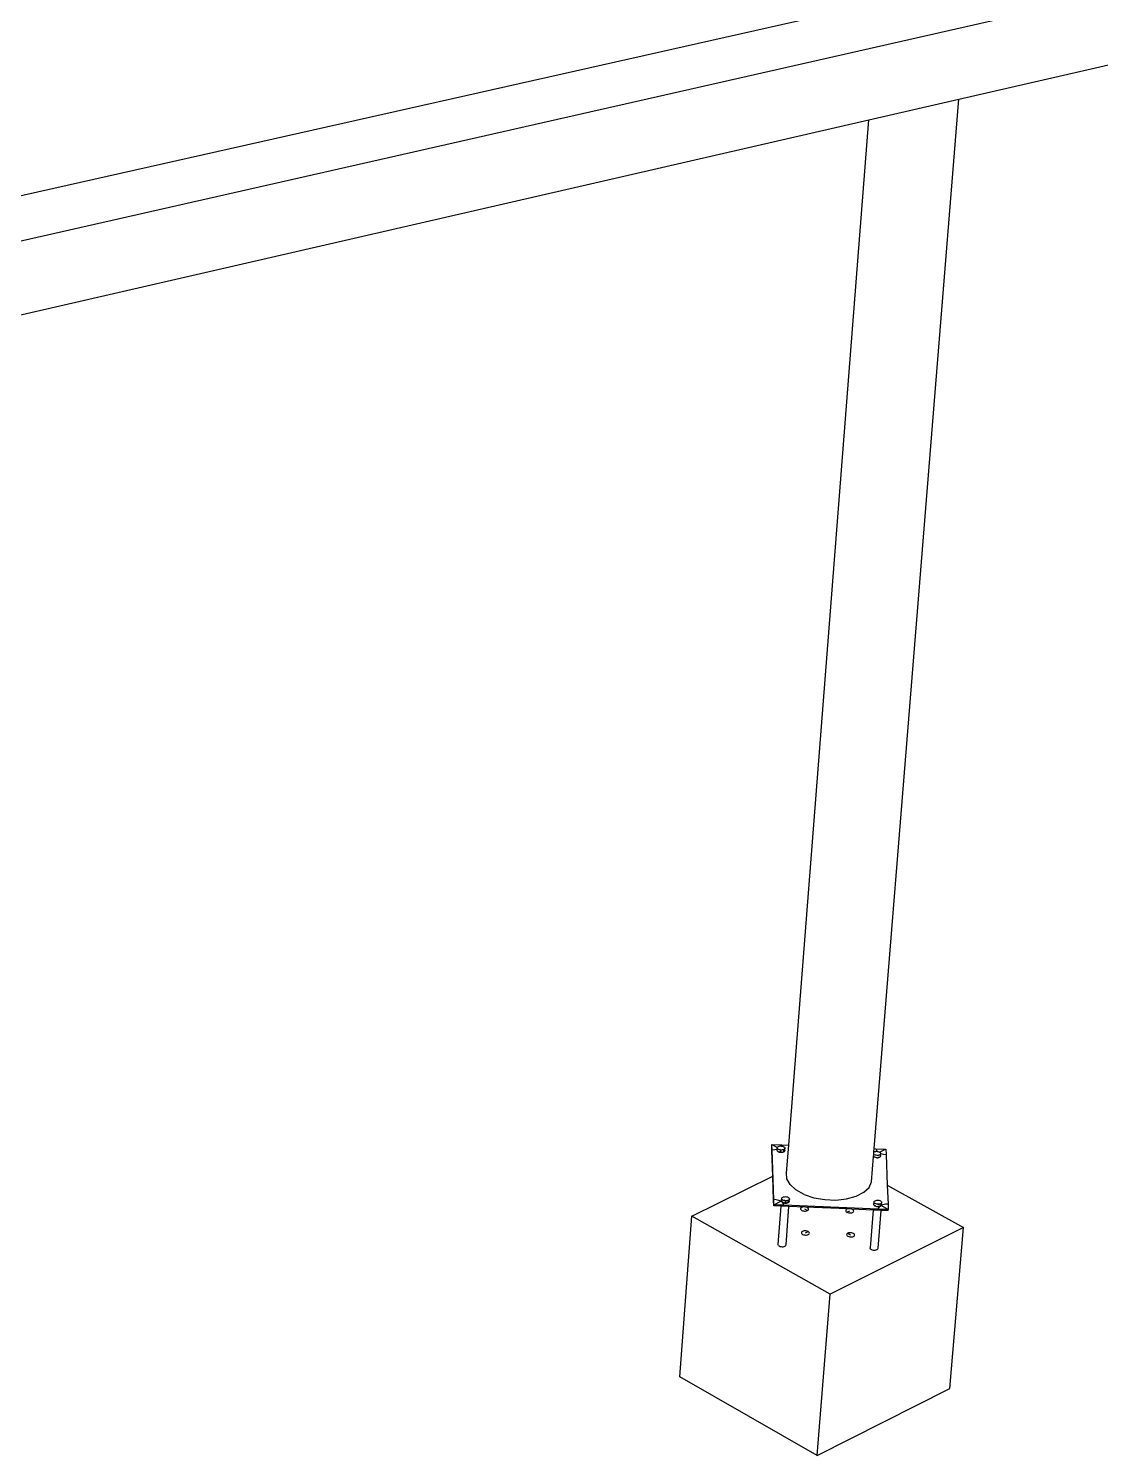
# Model space of a CAD drawing. Header units: inches. Extents: x -1925 to 2772, y -1726 to 1726.
# Drawn here: x 464.7 to 713.2, y 146.1 to 477.1 of the extents above; entities that cross this region are included whole.
import ezdxf

# ---------------------------------------------------------------- set-up
doc = ezdxf.new("R2010")
doc.units = ezdxf.units.IN
doc.header["$MEASUREMENT"] = 0

msp = doc.modelspace()

# ---------------------------------------------------------------- linework, layer by layer
for p, q in [((1583.07, 682.02), (-154.81, 287.55)), ((661.62, 482.98), (332.37, 408.82)), ((680.36, 460.67), (726.03, 471.17)), ((659.51, 455.88), (680.36, 460.67)), ((660.76, 217.26), (680.36, 460.67)), ((415.52, 399.79), (659.51, 455.88)), ((640.94, 218.08), (659.51, 455.88)), ((637.02, 217.99), (637.04, 218.24)), ((637.06, 216.76), (637.02, 217.99)), ((637.08, 217.01), (637.04, 218.24)), ((637.04, 218.24), (639.36, 218.15)), ((637.04, 218.24), (638.3, 217.54)), ((637.06, 216.76), (637.08, 217.01)), ((637.25, 210.9), (637.06, 216.76)), ((637.08, 217.01), (637.68, 217.03)), ((637.45, 205.48), (637.08, 217.01)), ((637.68, 217.03), (638.24, 217.13)), ((638.24, 217.05), (638.21, 216.93)), ((638.24, 217.04), (638.21, 216.91)), ((638.21, 216.91), (638.25, 216.78)), ((638.32, 217.17), (638.24, 217.05)), ((638.24, 217.13), (638.26, 217.14)), ((638.24, 216.93), (638.27, 217.05)), ((638.24, 216.93), (638.25, 217.05)), ((638.25, 217.05), (638.24, 217.04)), ((638.27, 216.8), (638.24, 216.93)), ((638.33, 217.15), (638.25, 217.05)), ((638.25, 217.05), (638.26, 217.14)), ((638.25, 216.78), (638.34, 216.66)), ((638.26, 217.14), (638.28, 217.45)), ((638.26, 217.14), (638.37, 217.18)), ((638.27, 217.05), (638.35, 217.16)), ((638.37, 216.69), (638.27, 216.8)), ((638.28, 217.45), (638.31, 217.57)), ((638.32, 217.33), (638.28, 217.45)), ((638.31, 217.57), (638.39, 217.68)), ((638.41, 217.21), (638.32, 217.33)), ((638.4, 217.22), (638.32, 217.17)), ((638.37, 217.18), (638.33, 217.15)), ((638.34, 216.66), (638.49, 216.56)), ((638.35, 217.16), (638.41, 217.19)), ((638.41, 217.21), (638.37, 217.18)), ((638.37, 217.18), (638.41, 217.19)), ((638.37, 216.69), (638.51, 216.58)), ((638.39, 217.68), (638.53, 217.77)), ((638.55, 217.1), (638.41, 217.21)), ((638.49, 216.56), (638.69, 216.47)), ((638.51, 216.58), (638.7, 216.5)), ((638.53, 217.77), (638.71, 217.84)), ((638.74, 217.02), (638.55, 217.1)), ((638.69, 216.47), (638.91, 216.41)), ((638.92, 216.44), (638.7, 216.5)), ((638.71, 217.84), (638.93, 217.88)), ((638.96, 216.97), (638.74, 217.02)), ((638.91, 216.41), (639.15, 216.39)), ((639.15, 216.42), (638.92, 216.44)), ((638.93, 217.88), (639.16, 217.88)), ((639.19, 216.94), (638.96, 216.97)), ((639.19, 216.92), (639.13, 216.89)), ((639.15, 216.42), (639.13, 216.87)), ((639.13, 216.87), (639.18, 216.87)), ((639.15, 216.42), (639.38, 216.42)), ((639.15, 216.39), (639.15, 216.42)), ((639.15, 216.4), (639.39, 216.41)), ((639.16, 217.88), (639.3, 217.87)), ((639.42, 216.95), (639.19, 216.94)), ((639.3, 217.87), (639.36, 218.15)), ((639.3, 217.87), (639.39, 217.86)), ((639.36, 218.15), (640.94, 218.08)), ((639.38, 216.42), (639.59, 216.46)), ((639.39, 217.86), (639.61, 217.8)), ((639.39, 216.41), (639.61, 216.45)), ((639.63, 216.98), (639.42, 216.95)), ((639.78, 216.53), (639.59, 216.46)), ((639.61, 217.8), (639.79, 217.72)), ((639.61, 216.45), (639.8, 216.52)), ((639.62, 216.85), (640.02, 216.84)), ((639.82, 217.05), (639.63, 216.98)), ((639.91, 216.62), (639.78, 216.53)), ((639.79, 217.72), (639.94, 217.62)), ((639.8, 216.52), (639.94, 216.61)), ((639.89, 217.1), (639.82, 217.05)), ((639.9, 217.11), (639.89, 217.1)), ((639.89, 217.1), (639.9, 217.09)), ((639.95, 217.14), (639.9, 217.11)), ((639.93, 217.08), (639.9, 217.11)), ((639.9, 217.09), (639.99, 216.98)), ((639.93, 217.1), (639.91, 217.11)), ((640, 216.73), (639.91, 216.62)), ((640.02, 216.98), (639.93, 217.1)), ((640.02, 216.96), (639.93, 217.08)), ((639.94, 217.62), (640.03, 217.5)), ((639.94, 216.61), (640.03, 216.73)), ((640.04, 217.25), (639.95, 217.14)), ((639.99, 216.98), (640.03, 216.85)), ((640.02, 216.84), (640, 216.73)), ((640.06, 216.85), (640.02, 216.98)), ((640.03, 216.93), (640.02, 216.96)), ((640.03, 216.85), (640.02, 216.84)), ((640.02, 216.84), (640.05, 216.84)), ((640.03, 217.5), (640.07, 217.37)), ((640.03, 216.93), (640.07, 217.37)), ((640.06, 216.84), (640.03, 216.93)), ((640.03, 216.85), (640.03, 216.93)), ((640.03, 216.73), (640.05, 216.84)), ((640.07, 217.37), (640.04, 217.25)), ((640.05, 216.84), (640.06, 216.84)), ((640.05, 216.84), (640.06, 216.84)), ((640.06, 216.84), (640.06, 216.85)), ((640.06, 216.84), (640.06, 216.84)), ((640.44, 211.63), (640.94, 218.08)), ((660.15, 209.58), (660.62, 215.42)), ((660.62, 215.42), (660.66, 215.94)), ((660.62, 215.42), (660.73, 215.34)), ((660.66, 215.94), (660.7, 216.5)), ((660.77, 215.86), (660.66, 215.94)), ((660.7, 216.5), (660.76, 217.26)), ((660.7, 216.5), (660.74, 216.53)), ((660.92, 215.26), (660.73, 215.34)), ((660.74, 216.53), (660.93, 216.59)), ((660.76, 217.26), (661.12, 217.24)), ((660.96, 215.78), (660.77, 215.86)), ((661.13, 215.2), (660.92, 215.26)), ((660.93, 216.59), (661.14, 216.63)), ((661.18, 215.72), (660.96, 215.78)), ((661.12, 217.24), (661.21, 216.92)), ((661.12, 217.24), (663.45, 217.15)), ((661.37, 215.17), (661.13, 215.2)), ((661.14, 216.63), (661.37, 216.64)), ((661.41, 215.69), (661.18, 215.72)), ((661.21, 216.92), (661.44, 216.63)), ((661.41, 215.68), (661.35, 215.65)), ((661.37, 216.64), (661.44, 216.63)), ((661.37, 215.17), (661.6, 215.18)), ((661.37, 215.16), (661.61, 215.16)), ((661.64, 215.7), (661.41, 215.69)), ((661.44, 216.63), (661.6, 216.61)), ((661.6, 216.61), (661.82, 216.56)), ((661.81, 215.22), (661.6, 215.18)), ((661.61, 215.16), (661.83, 215.2)), ((661.85, 215.74), (661.64, 215.7)), ((661.99, 215.29), (661.81, 215.22)), ((661.82, 216.56), (662.01, 216.47)), ((661.83, 215.2), (662.02, 215.27)), ((662.03, 215.81), (661.85, 215.74)), ((662.13, 215.38), (661.99, 215.29)), ((662.01, 216.47), (663.41, 217.17)), ((662.01, 216.47), (662.15, 216.37)), ((662.02, 215.27), (662.16, 215.37)), ((662.11, 215.85), (662.03, 215.81)), ((662.12, 215.87), (662.11, 215.85)), ((662.11, 215.85), (662.21, 215.73)), ((662.11, 215.85), (662.11, 215.85)), ((662.17, 215.9), (662.12, 215.87)), ((662.14, 215.86), (662.12, 215.87)), ((662.22, 215.49), (662.13, 215.38)), ((662.24, 215.74), (662.14, 215.86)), ((662.15, 216.37), (662.25, 216.25)), ((662.16, 215.37), (662.25, 215.48)), ((662.26, 216.01), (662.17, 215.9)), ((662.21, 215.73), (662.24, 215.61)), ((662.24, 215.61), (662.22, 215.49)), ((662.25, 215.69), (662.24, 215.74)), ((662.24, 215.61), (662.25, 215.69)), ((662.25, 216.25), (662.28, 216.15)), ((662.25, 215.69), (662.28, 216.13)), ((662.27, 215.61), (662.25, 215.69)), ((662.25, 215.48), (662.27, 215.61)), ((662.28, 216.13), (662.26, 216.01)), ((662.28, 216.15), (662.32, 216.13)), ((662.28, 216.15), (662.28, 216.13)), ((662.32, 216.13), (662.89, 215.98)), ((662.89, 215.98), (663.49, 215.92)), ((663.45, 217.15), (663.49, 215.92)), ((663.49, 215.92), (663.78, 208.82)), ((618.48, 201.59), (637.25, 210.9)), ((637.43, 205.23), (637.25, 210.9)), ((640.51, 210.26), (640.44, 211.63)), ((641.26, 208.92), (640.51, 210.26)), ((641.26, 208.92), (642.62, 207.68)), ((659.56, 208.28), (660.15, 209.58)), ((663.78, 208.82), (681.42, 198.96)), ((663.78, 208.82), (663.96, 204.38)), ((637.43, 205.23), (637.45, 205.48)), ((637.47, 203.99), (637.43, 205.23)), ((638.06, 205.41), (637.45, 205.48)), ((637.49, 204.24), (637.45, 205.48)), ((638.63, 205.27), (638.06, 205.41)), ((639.12, 205.05), (638.63, 205.27)), ((639.27, 205.3), (639.25, 205.17)), ((639.27, 205.28), (639.25, 205.15)), ((639.29, 205.32), (639.27, 205.3)), ((639.29, 205.3), (639.27, 205.28)), ((639.28, 205.17), (639.29, 205.3)), ((639.29, 205.3), (639.32, 205.69)), ((639.32, 205.69), (639.34, 205.81)), ((639.35, 205.57), (639.32, 205.69)), ((639.33, 205.33), (639.39, 205.4)), ((639.34, 205.81), (639.43, 205.92)), ((639.36, 205.41), (639.34, 205.38)), ((639.36, 205.4), (639.34, 205.36)), ((639.45, 205.45), (639.35, 205.57)), ((639.44, 205.46), (639.36, 205.41)), ((639.45, 205.45), (639.36, 205.4)), ((639.39, 205.4), (639.45, 205.44)), ((639.43, 205.92), (639.57, 206.02)), ((639.59, 205.35), (639.45, 205.45)), ((639.57, 206.02), (639.75, 206.08)), ((639.78, 205.26), (639.59, 205.35)), ((639.75, 206.08), (639.97, 206.12)), ((640, 205.21), (639.78, 205.26)), ((639.97, 206.12), (640.2, 206.13)), ((640.2, 206.13), (640.43, 206.1)), ((640.43, 206.1), (640.65, 206.05)), ((640.68, 205.22), (640.46, 205.19)), ((640.65, 206.05), (640.84, 205.96)), ((640.86, 205.29), (640.68, 205.22)), ((640.84, 205.96), (640.98, 205.86)), ((640.93, 205.34), (640.86, 205.29)), ((641, 205.38), (640.93, 205.34)), ((640.93, 205.34), (640.94, 205.34)), ((640.94, 205.34), (640.99, 205.28)), ((640.97, 205.34), (640.95, 205.36)), ((640.99, 205.31), (640.97, 205.34)), ((640.98, 205.86), (641.07, 205.74)), ((641.08, 205.5), (641, 205.38)), ((641.06, 205.22), (641.06, 205.23)), ((641.1, 205.09), (641.06, 205.22)), ((641.07, 205.74), (641.11, 205.62)), ((641.07, 205.1), (641.11, 205.62)), ((641.11, 205.62), (641.08, 205.5)), ((644.5, 206.65), (642.62, 207.68)), ((644.5, 206.65), (646.78, 205.88)), ((646.78, 205.88), (649.3, 205.44)), ((649.3, 205.44), (651.89, 205.35)), ((651.89, 205.35), (654.37, 205.62)), ((654.37, 205.62), (656.57, 206.23)), ((656.57, 206.23), (658.34, 207.13)), ((658.34, 207.13), (659.56, 208.28)), ((660.95, 205.19), (661.14, 205.26)), ((661.14, 205.26), (661.35, 205.3)), ((661.35, 205.3), (661.58, 205.3)), ((661.58, 205.3), (661.82, 205.28)), ((661.82, 205.28), (662.03, 205.22)), ((662.03, 205.22), (662.22, 205.14)), ((637.47, 203.99), (637.49, 204.24)), ((639.15, 203.92), (637.47, 203.99)), ((637.49, 204.24), (639.11, 205.05)), ((639.83, 204.15), (637.49, 204.24)), ((638.46, 195.05), (639.15, 203.92)), ((639.5, 204.78), (639.12, 205.05)), ((639.81, 203.89), (639.15, 203.92)), ((639.25, 205.15), (639.28, 205.03)), ((639.31, 205.05), (639.28, 205.17)), ((639.28, 205.03), (639.38, 204.9)), ((639.41, 204.93), (639.31, 205.05)), ((639.38, 204.9), (639.53, 204.8)), ((639.41, 204.93), (639.55, 204.82)), ((639.74, 204.47), (639.5, 204.78)), ((639.53, 204.8), (639.72, 204.71)), ((639.74, 204.74), (639.55, 204.82)), ((639.72, 204.71), (639.95, 204.65)), ((639.74, 204.74), (639.96, 204.68)), ((639.83, 204.15), (639.74, 204.47)), ((639.81, 203.89), (639.83, 204.15)), ((641, 203.84), (639.81, 203.89)), ((661.67, 203.23), (639.83, 204.15)), ((639.95, 204.65), (640.19, 204.62)), ((640.19, 204.66), (639.96, 204.68)), ((640.17, 205.19), (640, 205.21)), ((640.23, 205.18), (640.17, 205.19)), ((640.17, 205.19), (640.17, 205.12)), ((640.23, 205.16), (640.17, 205.13)), ((640.22, 205.11), (640.17, 205.12)), ((640.19, 204.66), (640.17, 205.12)), ((640.19, 204.66), (640.42, 204.66)), ((640.19, 204.64), (640.43, 204.65)), ((640.19, 204.62), (640.43, 204.63)), ((640.46, 205.19), (640.23, 205.18)), ((640.31, 194.97), (641, 203.84)), ((640.63, 204.7), (640.42, 204.66)), ((640.43, 204.65), (640.65, 204.69)), ((640.43, 204.63), (640.65, 204.67)), ((640.97, 205.08), (640.45, 205.1)), ((640.82, 204.77), (640.63, 204.7)), ((640.65, 204.69), (640.84, 204.76)), ((640.65, 204.67), (640.84, 204.74)), ((640.96, 204.86), (640.82, 204.77)), ((640.84, 204.76), (640.98, 204.85)), ((640.84, 204.74), (640.98, 204.84)), ((640.96, 204.86), (641.04, 204.97)), ((640.98, 204.85), (641.07, 204.97)), ((640.98, 204.84), (641.07, 204.95)), ((654.59, 203.28), (641, 203.84)), ((641.07, 205.08), (641.04, 204.97)), ((641.07, 205.08), (641.05, 205.08)), ((641.06, 205.14), (641.07, 205.1)), ((641.07, 205.1), (641.07, 205.08)), ((641.07, 204.95), (641.1, 205.08)), ((641.07, 205.08), (641.1, 205.08)), ((641.07, 204.97), (641.1, 205.08)), ((641.1, 205.08), (641.1, 205.09)), ((641.1, 205.09), (641.1, 205.09)), ((643.7, 203.44), (643.68, 203.31)), ((643.68, 203.31), (643.71, 203.18)), ((643.79, 203.55), (643.7, 203.44)), ((643.71, 203.18), (643.81, 203.06)), ((643.93, 203.65), (643.79, 203.55)), ((643.81, 203.06), (643.96, 202.95)), ((644.11, 203.71), (643.93, 203.65)), ((643.96, 202.95), (644.15, 202.87)), ((644.15, 202.87), (644.38, 202.81)), ((644.38, 202.81), (644.62, 202.78)), ((644.6, 203.27), (645.26, 202.9)), ((644.62, 202.78), (644.85, 202.79)), ((644.85, 202.79), (645.08, 202.83)), ((645.24, 203.59), (645.06, 203.67)), ((645.08, 202.83), (645.26, 202.9)), ((645.39, 203.48), (645.24, 203.59)), ((645.26, 202.9), (645.41, 202.99)), ((645.49, 203.36), (645.39, 203.48)), ((645.41, 202.99), (645.5, 203.11)), ((645.52, 203.23), (645.49, 203.36)), ((645.5, 203.11), (645.52, 203.23)), ((654.18, 203), (654.16, 202.87)), ((654.16, 202.87), (654.19, 202.75)), ((654.27, 203.11), (654.18, 203)), ((654.19, 202.75), (654.29, 202.62)), ((654.41, 203.21), (654.27, 203.11)), ((654.29, 202.62), (654.44, 202.52)), ((654.59, 203.28), (654.41, 203.21)), ((654.44, 202.52), (655.08, 202.84)), ((654.44, 202.52), (654.63, 202.43)), ((655.54, 203.24), (654.59, 203.28)), ((654.63, 202.43), (654.86, 202.37)), ((654.86, 202.37), (655.1, 202.35)), ((655.1, 202.35), (655.34, 202.35)), ((655.34, 202.35), (655.56, 202.39)), ((655.72, 203.16), (655.54, 203.24)), ((660.51, 203.03), (655.54, 203.24)), ((655.56, 202.39), (655.75, 202.46)), ((655.87, 203.05), (655.72, 203.16)), ((655.75, 202.46), (655.89, 202.56)), ((655.97, 202.93), (655.87, 203.05)), ((655.89, 202.56), (655.98, 202.67)), ((656, 202.8), (655.97, 202.93)), ((655.98, 202.67), (656, 202.8)), ((660.51, 203.03), (659.8, 194.25)), ((661.65, 202.98), (660.51, 203.03)), ((660.62, 204.36), (660.65, 204.23)), ((660.66, 204.47), (660.63, 204.34)), ((660.65, 204.23), (660.75, 204.11)), ((660.66, 204.34), (660.71, 204.86)), ((660.73, 204.56), (660.66, 204.47)), ((660.66, 204.34), (660.69, 204.46)), ((660.7, 204.22), (660.66, 204.34)), ((660.69, 204.46), (660.72, 204.51)), ((660.79, 204.1), (660.7, 204.22)), ((660.71, 204.86), (660.73, 204.99)), ((660.74, 204.74), (660.71, 204.86)), ((660.73, 204.99), (660.82, 205.1)), ((660.83, 204.62), (660.74, 204.74)), ((660.75, 204.11), (660.9, 204)), ((660.79, 204.1), (660.94, 204)), ((660.82, 205.1), (660.95, 205.19)), ((660.98, 204.52), (660.83, 204.62)), ((660.9, 204), (661.1, 203.91)), ((661.13, 203.91), (660.94, 204)), ((661.17, 204.43), (660.98, 204.52)), ((661.1, 203.91), (661.32, 203.85)), ((661.13, 203.91), (661.35, 203.86)), ((661.39, 204.38), (661.17, 204.43)), ((661.32, 203.85), (661.56, 203.83)), ((661.35, 203.86), (661.58, 203.83)), ((661.62, 204.35), (661.39, 204.38)), ((661.56, 203.83), (661.58, 203.83)), ((661.8, 203.83), (661.58, 203.83)), ((661.58, 203.81), (661.82, 203.82)), ((661.84, 204.28), (661.61, 204.29)), ((661.85, 204.36), (661.62, 204.35)), ((661.66, 204.35), (661.62, 204.33)), ((661.65, 202.98), (661.67, 203.23)), ((662.36, 202.95), (661.65, 202.98)), ((661.65, 194.17), (662.36, 202.95)), ((661.74, 203.55), (661.67, 203.23)), ((664.01, 203.14), (661.67, 203.23)), ((661.96, 203.84), (661.74, 203.55)), ((662, 203.87), (661.8, 203.83)), ((661.82, 203.82), (662.04, 203.86)), ((662.07, 204.4), (661.85, 204.36)), ((662, 203.87), (661.96, 203.84)), ((662, 203.87), (662.02, 203.87)), ((662.21, 204.01), (662.02, 203.89)), ((662.02, 203.87), (662.21, 203.94)), ((662.04, 203.86), (662.23, 203.93)), ((662.23, 204.26), (662.06, 204.27)), ((662.25, 204.46), (662.07, 204.4)), ((662.21, 203.94), (662.34, 204.04)), ((662.22, 205.14), (662.37, 205.03)), ((662.23, 203.93), (662.37, 204.03)), ((662.25, 204.46), (662.32, 204.51)), ((662.39, 204.56), (662.32, 204.51)), ((662.34, 204.04), (662.41, 204.12)), ((662.34, 204.04), (662.36, 204.04)), ((662.41, 204.12), (662.35, 204.09)), ((662.36, 204.06), (662.35, 204.07)), ((662.45, 204.25), (662.36, 204.25)), ((662.36, 204.04), (662.42, 204.12)), ((662.37, 204.06), (662.36, 204.06)), ((663.99, 202.88), (662.36, 202.95)), ((662.37, 205.03), (662.46, 204.91)), ((662.39, 204.04), (662.37, 204.06)), ((662.37, 204.03), (662.39, 204.04)), ((662.43, 204.41), (662.38, 204.48)), ((662.45, 204.39), (662.38, 204.48)), ((662.38, 204.44), (662.42, 204.39)), ((662.47, 204.67), (662.39, 204.56)), ((662.39, 204.04), (662.46, 204.14)), ((664.01, 203.14), (662.39, 204.04)), ((662.43, 204.15), (662.41, 204.12)), ((662.42, 204.12), (662.41, 204.12)), ((662.42, 204.39), (662.46, 204.27)), ((662.79, 204.26), (662.42, 204.12)), ((662.42, 204.12), (662.44, 204.16)), ((662.46, 204.32), (662.43, 204.41)), ((662.45, 204.25), (662.43, 204.15)), ((662.44, 204.16), (662.47, 204.28)), ((662.49, 204.27), (662.45, 204.39)), ((662.46, 204.27), (662.45, 204.25)), ((662.46, 204.91), (662.5, 204.79)), ((662.46, 204.32), (662.5, 204.79)), ((662.47, 204.28), (662.46, 204.32)), ((662.46, 204.27), (662.46, 204.32)), ((662.46, 204.14), (662.48, 204.25)), ((662.5, 204.79), (662.47, 204.67)), ((662.48, 204.25), (662.49, 204.26)), ((662.49, 204.26), (662.49, 204.27)), ((663.35, 204.36), (662.79, 204.26)), ((663.96, 204.38), (663.35, 204.36)), ((663.96, 204.38), (664.01, 203.14)), ((663.99, 202.88), (664.01, 203.14)), ((615.67, 164.3), (618.48, 201.59)), ((650.55, 183.49), (618.48, 201.59)), ((681.42, 198.96), (650.55, 183.49)), ((678.32, 161.66), (681.42, 198.96)), ((643.89, 197.87), (643.87, 197.74)), ((643.87, 197.74), (643.9, 197.62)), ((643.98, 197.98), (643.89, 197.87)), ((643.9, 197.62), (644, 197.49)), ((644.13, 198.08), (643.98, 197.98)), ((644, 197.49), (644.15, 197.38)), ((644.31, 198.15), (644.13, 198.08)), ((644.15, 197.38), (644.34, 197.3)), ((644.54, 198.19), (644.31, 198.15)), ((644.34, 197.3), (644.57, 197.24)), ((644.77, 198.2), (644.54, 198.19)), ((644.57, 197.24), (644.81, 197.21)), ((645.01, 198.17), (644.77, 198.2)), ((644.79, 197.71), (645.43, 198.03)), ((644.81, 197.21), (645.05, 197.22)), ((645.24, 198.11), (645.01, 198.17)), ((645.05, 197.22), (645.27, 197.26)), ((645.43, 198.03), (645.24, 198.11)), ((645.27, 197.26), (645.46, 197.33)), ((645.58, 197.92), (645.43, 198.03)), ((645.46, 197.33), (645.6, 197.43)), ((645.68, 197.8), (645.58, 197.92)), ((645.6, 197.43), (645.69, 197.54)), ((645.72, 197.67), (645.68, 197.8)), ((645.69, 197.54), (645.72, 197.67)), ((654.39, 197.43), (654.36, 197.31)), ((654.36, 197.31), (654.4, 197.18)), ((654.48, 197.55), (654.39, 197.43)), ((654.4, 197.18), (654.5, 197.05)), ((654.62, 197.64), (654.48, 197.55)), ((654.5, 197.05), (654.65, 196.95)), ((654.81, 197.71), (654.62, 197.64)), ((654.62, 197.64), (655.29, 197.27)), ((654.65, 196.95), (654.84, 196.86)), ((655.03, 197.75), (654.81, 197.71)), ((654.84, 196.86), (655.07, 196.8)), ((655.27, 197.76), (655.03, 197.75)), ((655.07, 196.8), (655.31, 196.77)), ((655.51, 197.73), (655.27, 197.76)), ((655.31, 196.77), (655.55, 196.78)), ((655.74, 197.67), (655.51, 197.73)), ((655.55, 196.78), (655.77, 196.82)), ((655.93, 197.59), (655.74, 197.67)), ((655.77, 196.82), (655.96, 196.89)), ((656.08, 197.48), (655.93, 197.59)), ((655.96, 196.89), (656.1, 196.99)), ((656.18, 197.36), (656.08, 197.48)), ((656.1, 196.99), (656.19, 197.1)), ((656.22, 197.23), (656.18, 197.36)), ((656.19, 197.1), (656.22, 197.23)), ((638.49, 194.92), (638.46, 195.05)), ((638.59, 194.8), (638.49, 194.92)), ((638.59, 194.8), (638.74, 194.69)), ((638.74, 194.69), (638.94, 194.6)), ((638.94, 194.6), (639.16, 194.54)), ((639.16, 194.54), (639.4, 194.52)), ((639.4, 194.52), (639.64, 194.52)), ((639.64, 194.52), (639.86, 194.56)), ((639.86, 194.56), (640.05, 194.63)), ((640.05, 194.63), (640.19, 194.73)), ((640.19, 194.73), (640.28, 194.84)), ((640.28, 194.84), (640.31, 194.97)), ((659.84, 194.12), (659.8, 194.25)), ((659.93, 194), (659.84, 194.12)), ((659.93, 194), (660.09, 193.89)), ((660.09, 193.89), (660.28, 193.8)), ((660.28, 193.8), (660.51, 193.75)), ((660.51, 193.75), (660.75, 193.72)), ((660.75, 193.72), (660.99, 193.73)), ((660.99, 193.73), (661.21, 193.77)), ((661.21, 193.77), (661.4, 193.84)), ((661.4, 193.84), (661.47, 193.88)), ((661.47, 193.88), (661.54, 193.93)), ((661.54, 193.93), (661.63, 194.05)), ((661.63, 194.05), (661.65, 194.17)), ((661.65, 194.17), (661.64, 194.22)), ((647.57, 146.1), (650.55, 183.49)), ((647.57, 146.1), (615.67, 164.3)), ((647.57, 146.1), (678.32, 161.66))]:
    msp.add_line(p, q)

doc.saveas('drawing.dxf')
